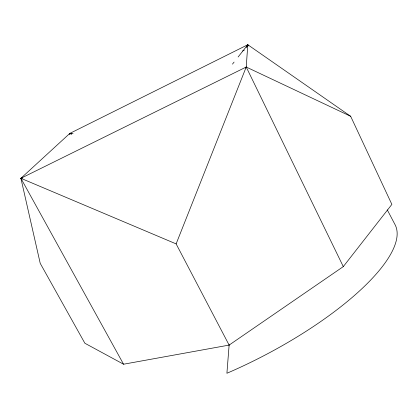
<?xml version="1.0" encoding="UTF-8"?>
<svg xmlns="http://www.w3.org/2000/svg" width="418" height="418" viewBox="0 0 418 418"><rect width="100%" height="100%" fill="white"/><g stroke="black" fill="none" stroke-linecap="round" stroke-linejoin="round"><path stroke-width="0.63" d="M238.119 56.989L247.806 44.736L246.223 67.026L176.13 243.893L229.121 345.09L343.298 266.606L391.87 204.402L350.66 116.303L247.806 44.736L69.811 133.415L20.9 178.293L40.222 263.34L84.875 343.251L123.556 364.219L229.121 345.09M229.153 344.745L226.906 373.264A177.88 55.955 -27.4 0 0 394.968 224.487L387.303 209.92M69.524 134.685L69.811 133.415L73.056 133.629M247.043 46.534L247.806 44.736L248.376 45.912M246.479 47.709L247.806 44.736M232.471 64.132L234.085 62.089M245.35 67.993L246.223 67.026L350.66 116.303M242.576 50.986L244.321 50.118M123.556 364.219L20.9 178.293L246.223 67.026L343.298 266.606M176.13 243.893L20.9 178.293L22.191 178.115M20.9 178.293L22.201 178.183M71.739 133.76L69.811 133.415L71.473 134.455"/></g></svg>
